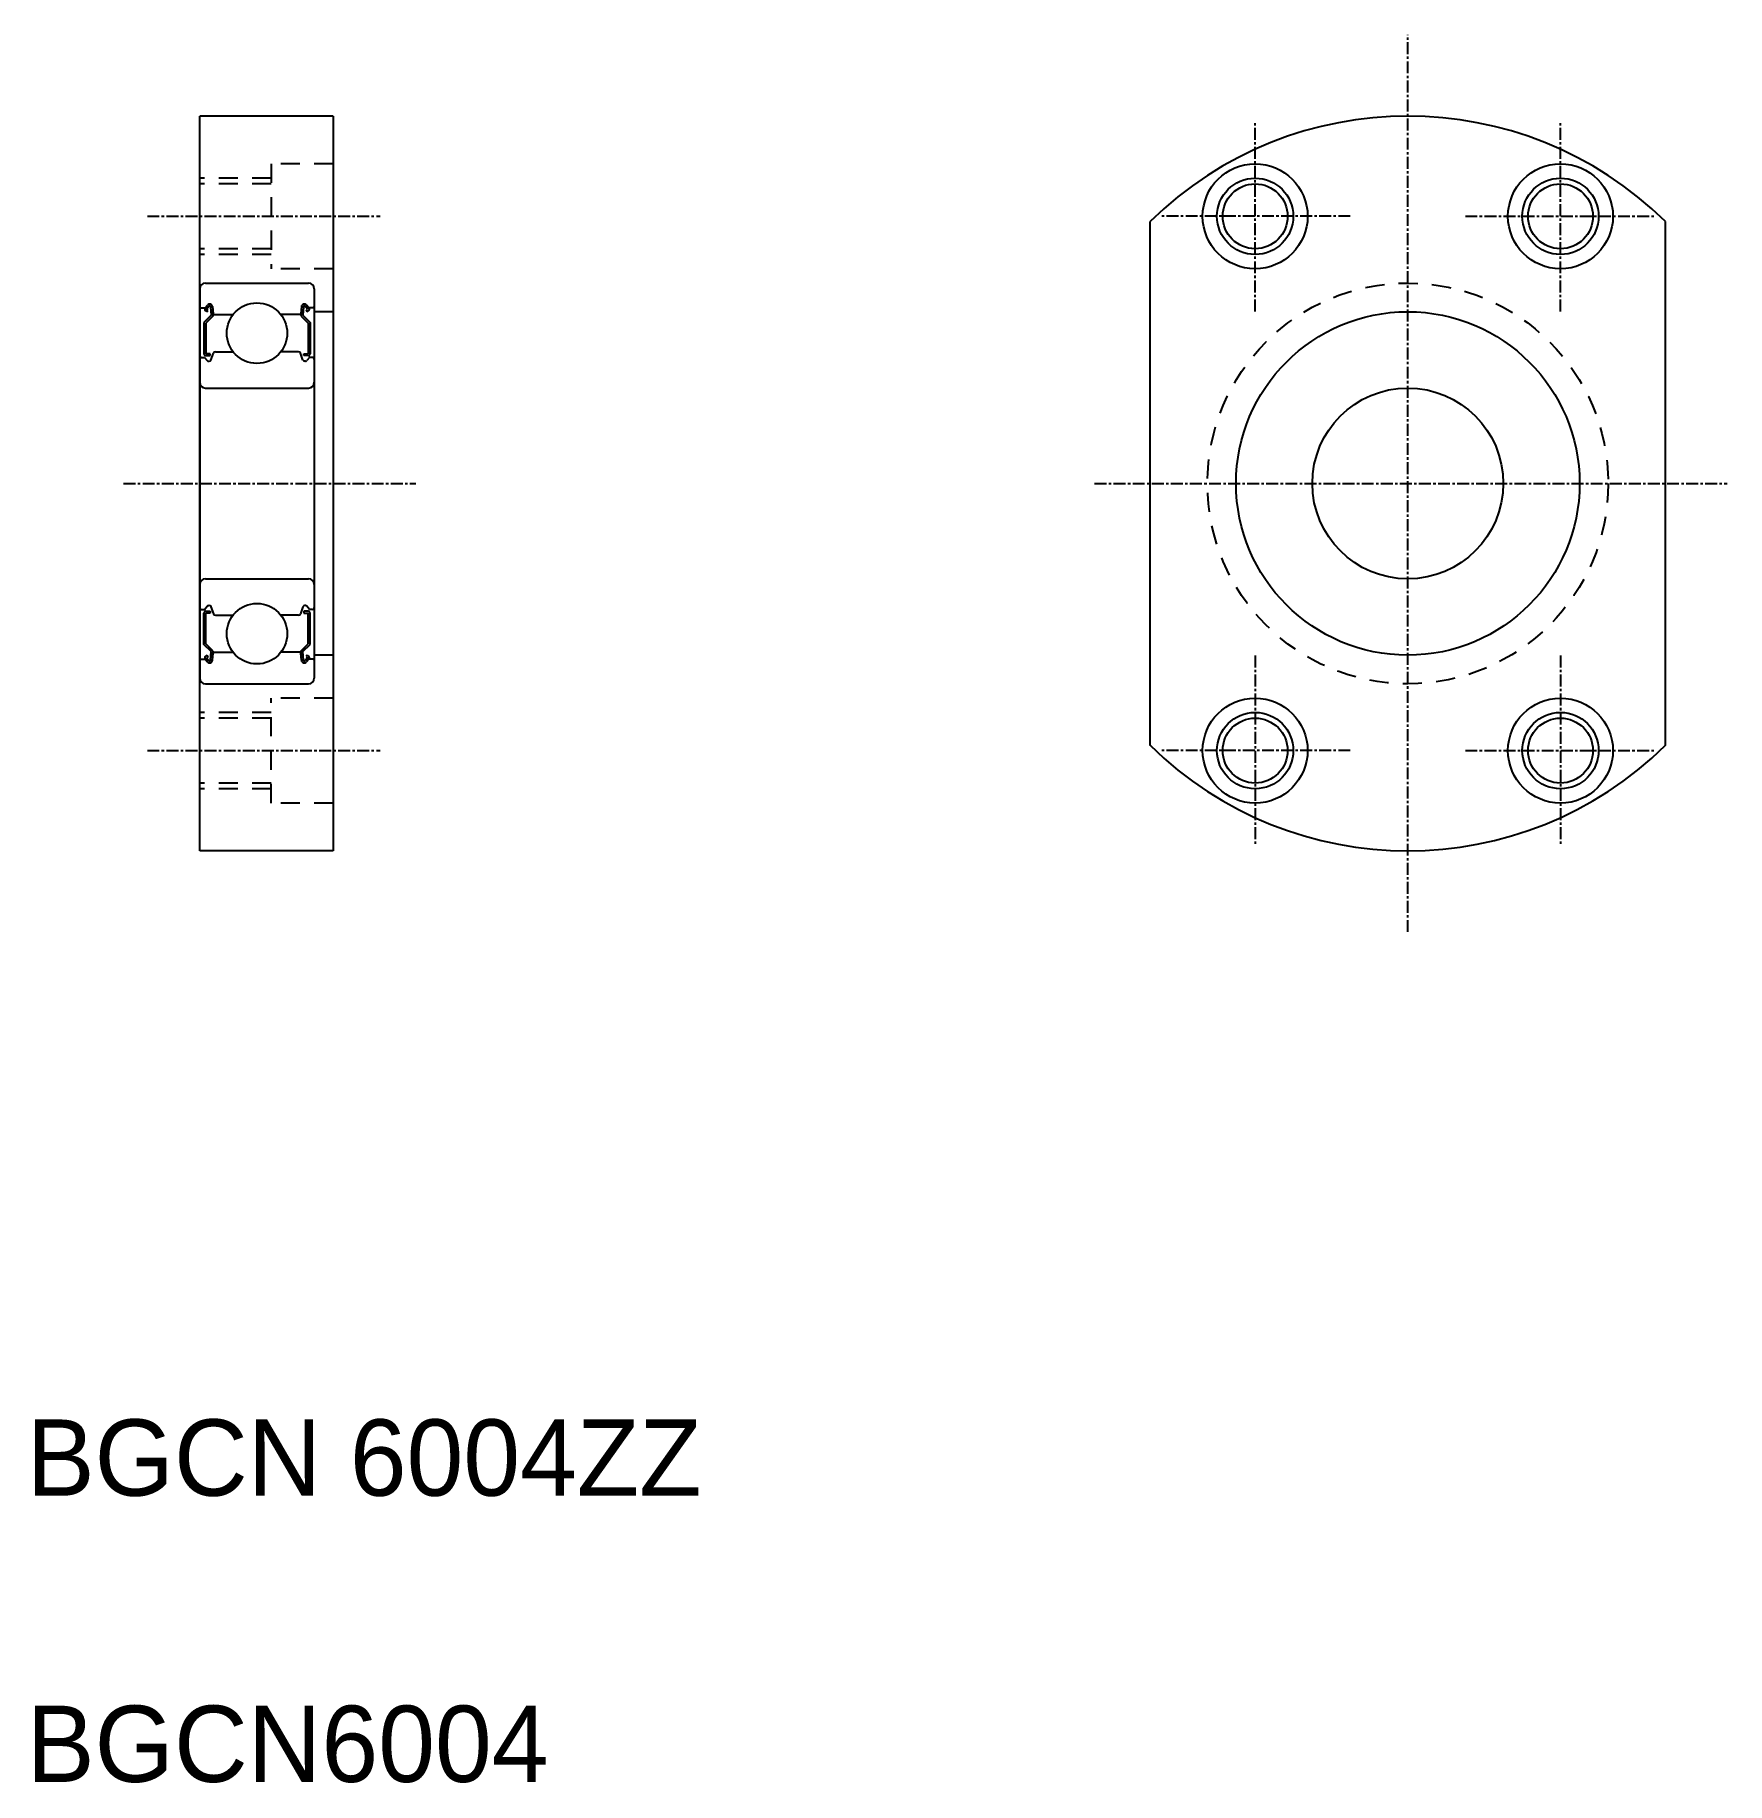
# Model space of a CAD drawing. Extents: x 235 to 412, y 136 to 319.
import ezdxf

# ---------------------------------------------------------------- set-up
doc = ezdxf.new("R2010")
doc.units = 0
doc.linetypes.add('CENTER', pattern=[2, 1.25, -0.25, 0.25, -0.25])
doc.linetypes.add('DASHED', pattern=[3.5, 2, -1.5])
doc.layers.get('0').update_dxf_attribs({"linetype": 'CONTINUOUS'})
doc.layers.add('CENTER', color=1, linetype='CENTER')

msp = doc.modelspace()

# ---------------------------------------------------------------- linework, layer by layer
for p, q in [((252.23, 233.62), (252.23, 310.62)), ((266.23, 310.62), (252.23, 310.62)), ((259.23, 310.62), (259.23, 310.62)), ((262.73, 310.62), (262.73, 310.62)), ((266.23, 310.62), (266.23, 233.62)), ((351.84, 244.67), (351.84, 299.56)), ((405.84, 244.67), (405.84, 299.56)), ((252.23, 292.52), (252.23, 251.72)), ((252.83, 293.12), (263.63, 293.12)), ((264.23, 292.52), (264.23, 251.72)), ((252.33, 290.52), (252.79, 290.52)), ((253.42, 289.75), (252.67, 289)), ((252.79, 290.52), (253.04, 290.82)), ((252.97, 290.11), (252.82, 290.24)), ((253.62, 289.67), (252.87, 288.92)), ((252.95, 290.39), (253.2, 290.69)), ((253.1, 290.26), (252.95, 290.39)), ((252.97, 290.11), (253.1, 290.26)), ((253.37, 290.63), (253.42, 289.75)), ((253.57, 290.65), (253.64, 289.91)), ((253.62, 290.14), (253.62, 289.67)), ((253.73, 289.82), (255.73, 289.82)), ((262.73, 289.82), (260.74, 289.82)), ((262.89, 290.65), (262.83, 289.91)), ((262.85, 290.14), (262.85, 289.67)), ((262.85, 289.67), (263.6, 288.92)), ((263.09, 290.63), (263.05, 289.75)), ((263.05, 289.75), (263.8, 289)), ((263.52, 290.39), (263.27, 290.69)), ((263.37, 290.26), (263.52, 290.39)), ((263.49, 290.11), (263.37, 290.26)), ((263.67, 290.52), (263.42, 290.82)), ((263.49, 290.11), (263.65, 290.24)), ((264.13, 290.52), (263.67, 290.52)), ((266.23, 290.12), (264.23, 290.12)), ((252.67, 289), (252.67, 285.72)), ((252.87, 288.92), (252.87, 285.72)), ((263.6, 288.92), (263.6, 285.72)), ((263.8, 289), (263.8, 285.72)), ((253.87, 285.92), (255.73, 285.92)), ((262.59, 285.92), (260.74, 285.92)), ((252.43, 285.32), (252.73, 285.32)), ((252.73, 285.32), (253.01, 284.99)), ((253.32, 285.72), (252.87, 285.72)), ((252.87, 285.52), (253.32, 285.52)), ((253.16, 284.92), (253.23, 284.92)), ((253.32, 285.52), (253.32, 285.72)), ((253.41, 285.05), (253.68, 285.79)), ((263.05, 285.05), (262.78, 285.79)), ((263.15, 285.52), (263.15, 285.72)), ((263.15, 285.72), (263.6, 285.72)), ((263.6, 285.52), (263.15, 285.52)), ((263.3, 284.92), (263.24, 284.92)), ((263.73, 285.32), (263.46, 284.99)), ((264.03, 285.32), (263.73, 285.32)), ((252.83, 282.12), (263.63, 282.12)), ((252.83, 262.12), (263.63, 262.12)), ((252.43, 258.92), (252.73, 258.92)), ((252.67, 255.24), (252.67, 258.52)), ((252.73, 258.92), (253.01, 259.25)), ((252.87, 258.72), (253.32, 258.72)), ((252.87, 255.32), (252.87, 258.52)), ((253.32, 258.52), (252.87, 258.52)), ((253.16, 259.32), (253.23, 259.32)), ((253.32, 258.72), (253.32, 258.52)), ((253.41, 259.19), (253.68, 258.45)), ((263.05, 259.19), (262.78, 258.45)), ((263.15, 258.72), (263.15, 258.52)), ((263.6, 258.72), (263.15, 258.72)), ((263.15, 258.52), (263.6, 258.52)), ((263.3, 259.32), (263.24, 259.32)), ((263.73, 258.92), (263.46, 259.25)), ((263.6, 255.32), (263.6, 258.52)), ((264.03, 258.92), (263.73, 258.92)), ((263.8, 255.24), (263.8, 258.52)), ((253.87, 258.32), (255.73, 258.32)), ((262.59, 258.32), (260.74, 258.32)), ((253.42, 254.49), (252.67, 255.24)), ((253.62, 254.57), (252.87, 255.32)), ((262.85, 254.57), (263.6, 255.32)), ((263.05, 254.49), (263.8, 255.24)), ((252.33, 253.72), (252.79, 253.72)), ((252.79, 253.72), (253.04, 253.42)), ((252.97, 254.13), (252.82, 254)), ((253.1, 253.98), (252.95, 253.85)), ((252.95, 253.85), (253.2, 253.55)), ((252.97, 254.13), (253.1, 253.98)), ((253.37, 253.61), (253.42, 254.49)), ((253.57, 253.59), (253.64, 254.33)), ((253.62, 254.1), (253.62, 254.57)), ((253.73, 254.42), (255.73, 254.42)), ((262.73, 254.42), (260.74, 254.42)), ((262.89, 253.59), (262.83, 254.33)), ((262.85, 254.1), (262.85, 254.57)), ((263.09, 253.61), (263.05, 254.49)), ((263.52, 253.85), (263.27, 253.55)), ((263.49, 254.13), (263.37, 253.98)), ((263.37, 253.98), (263.52, 253.85)), ((263.67, 253.72), (263.42, 253.42)), ((263.49, 254.13), (263.65, 254)), ((264.13, 253.72), (263.67, 253.72)), ((266.23, 254.12), (264.23, 254.12)), ((252.83, 251.12), (263.63, 251.12)), ((255.73, 251.12), (255.73, 251.12)), ((258.23, 251.12), (258.23, 251.12)), ((266.23, 233.62), (252.23, 233.62))]:
    msp.add_line(p, q)
at = {"color": 3, "linetype": 'DASHED'}
for p, q in [((259.73, 305.62), (259.73, 294.62)), ((266.23, 305.62), (259.73, 305.62)), ((259.73, 304.12), (252.23, 304.12)), ((259.73, 303.52), (252.23, 303.52)), ((259.73, 296.72), (252.23, 296.72)), ((259.73, 296.12), (252.23, 296.12)), ((266.23, 294.62), (259.73, 294.62)), ((259.73, 238.62), (259.73, 249.62)), ((266.23, 249.62), (259.73, 249.62)), ((259.73, 248.12), (252.23, 248.12)), ((259.73, 247.52), (252.23, 247.52)), ((259.73, 240.72), (252.23, 240.72)), ((259.73, 240.12), (252.23, 240.12)), ((266.23, 238.62), (259.73, 238.62))]:
    msp.add_line(p, q, dxfattribs=at)
for centre, radius in [((362.84, 300.12), 5.5), ((394.84, 300.12), 5.5), ((362.84, 300.12), 3.4), ((394.84, 300.12), 3.4), ((258.23, 287.87), 3.17), ((378.84, 272.12), 18), ((378.84, 272.12), 10), ((258.23, 256.37), 3.17), ((362.84, 244.12), 5.5), ((394.84, 244.12), 5.5), ((362.84, 244.12), 3.4), ((394.84, 244.12), 3.4)]:
    msp.add_circle(centre, radius)
at = {"color": 3}
for centre in [(362.84, 300.12), (394.84, 300.12), (362.84, 244.12), (394.84, 244.12)]:
    msp.add_circle(centre, 4, dxfattribs=at)
at = {"color": 3, "linetype": 'DASHED'}
msp.add_circle((378.84, 272.12), 21, dxfattribs=at)
for centre, radius, start, end in [((378.84, 272.12), 38.5, 45.4687, 134.5313), ((252.83, 292.52), 0.6, 90, 180), ((263.63, 292.52), 0.6, 0, 90), ((252.33, 290.62), 0.1, 180, 270), ((252.95, 290.39), 0.2, 140.002, 230.0826), ((253.27, 290.62), 0.3, 4.9967, 140.002), ((253.27, 290.62), 0.1, 2.8198, 140.0002), ((253.73, 289.92), 0.1, 184.9967, 270), ((262.73, 289.92), 0.1, 270, 355.0033), ((263.19, 290.62), 0.3, 39.998, 175.0033), ((263.19, 290.62), 0.1, 39.9998, 177.1802), ((263.52, 290.39), 0.2, 309.9174, 39.998), ((264.13, 290.62), 0.1, 270, 0), ((253.87, 285.72), 0.2, 90, 159.9914), ((262.59, 285.72), 0.2, 20.0086, 90), ((252.43, 285.12), 0.2, 90, 180), ((252.87, 285.72), 0.2, 180, 270), ((253.16, 285.12), 0.2, 219.9945, 270), ((253.23, 285.12), 0.2, 270, 339.9914), ((263.24, 285.12), 0.2, 200.0086, 270), ((263.3, 285.12), 0.2, 270, 320.0055), ((263.6, 285.72), 0.2, 270, 0), ((264.03, 285.12), 0.2, 0, 90), ((252.83, 282.72), 0.6, 180, 270), ((263.63, 282.72), 0.6, 270, 0), ((252.83, 261.52), 0.6, 90, 180), ((263.63, 261.52), 0.6, 0, 90), ((252.43, 259.12), 0.2, 180, 270), ((252.87, 258.52), 0.2, 90, 180), ((253.16, 259.12), 0.2, 90, 140.0055), ((253.23, 259.12), 0.2, 20.0086, 90), ((253.87, 258.52), 0.2, 200.0086, 270), ((262.59, 258.52), 0.2, 270, 339.9914), ((263.24, 259.12), 0.2, 90, 159.9914), ((263.3, 259.12), 0.2, 39.9945, 90), ((263.6, 258.52), 0.2, 0, 90), ((264.03, 259.12), 0.2, 270, 0), ((252.33, 253.62), 0.1, 90, 180), ((252.95, 253.85), 0.2, 129.9174, 219.998), ((253.27, 253.61), 0.3, 219.998, 355.0033), ((253.27, 253.61), 0.1, 219.9998, 357.1802), ((253.73, 254.32), 0.1, 90, 175.0033), ((262.73, 254.32), 0.1, 4.9967, 90), ((263.19, 253.61), 0.3, 184.9967, 320.002), ((263.19, 253.61), 0.1, 182.8198, 320.0002), ((263.52, 253.85), 0.2, 320.002, 50.0826), ((264.13, 253.62), 0.1, 0, 90), ((252.83, 251.72), 0.6, 180, 270), ((263.63, 251.72), 0.6, 270, 0), ((378.84, 272.12), 38.5, 225.4687, 314.5313)]:
    msp.add_arc(centre, radius, start, end)
at = {"layer": 'CENTER', "color": 1, "linetype": 'CENTER'}
for p, q in [((378.84, 225.11), (378.84, 319.13)), ((362.84, 290.15), (362.84, 310.09)), ((394.84, 290.15), (394.84, 310.09)), ((246.74, 300.12), (271.15, 300.12)), ((372.81, 300.12), (352.87, 300.12)), ((384.87, 300.12), (404.81, 300.12)), ((244.25, 272.12), (274.88, 272.12)), ((346.01, 272.12), (412.3, 272.12)), ((362.84, 254.09), (362.84, 234.15)), ((394.84, 254.09), (394.84, 234.15)), ((246.74, 244.12), (271.15, 244.12)), ((372.81, 244.12), (352.87, 244.12)), ((384.87, 244.12), (404.81, 244.12))]:
    msp.add_line(p, q, dxfattribs=at)

# ---------------------------------------------------------------- texts
for s, p in [('BGCN 6004ZZ', (234.08, 166.02)), ('BGCN6004', (234.08, 136.02))]:
    msp.add_text(s, height=8).set_placement(p)

doc.saveas('drawing.dxf')
